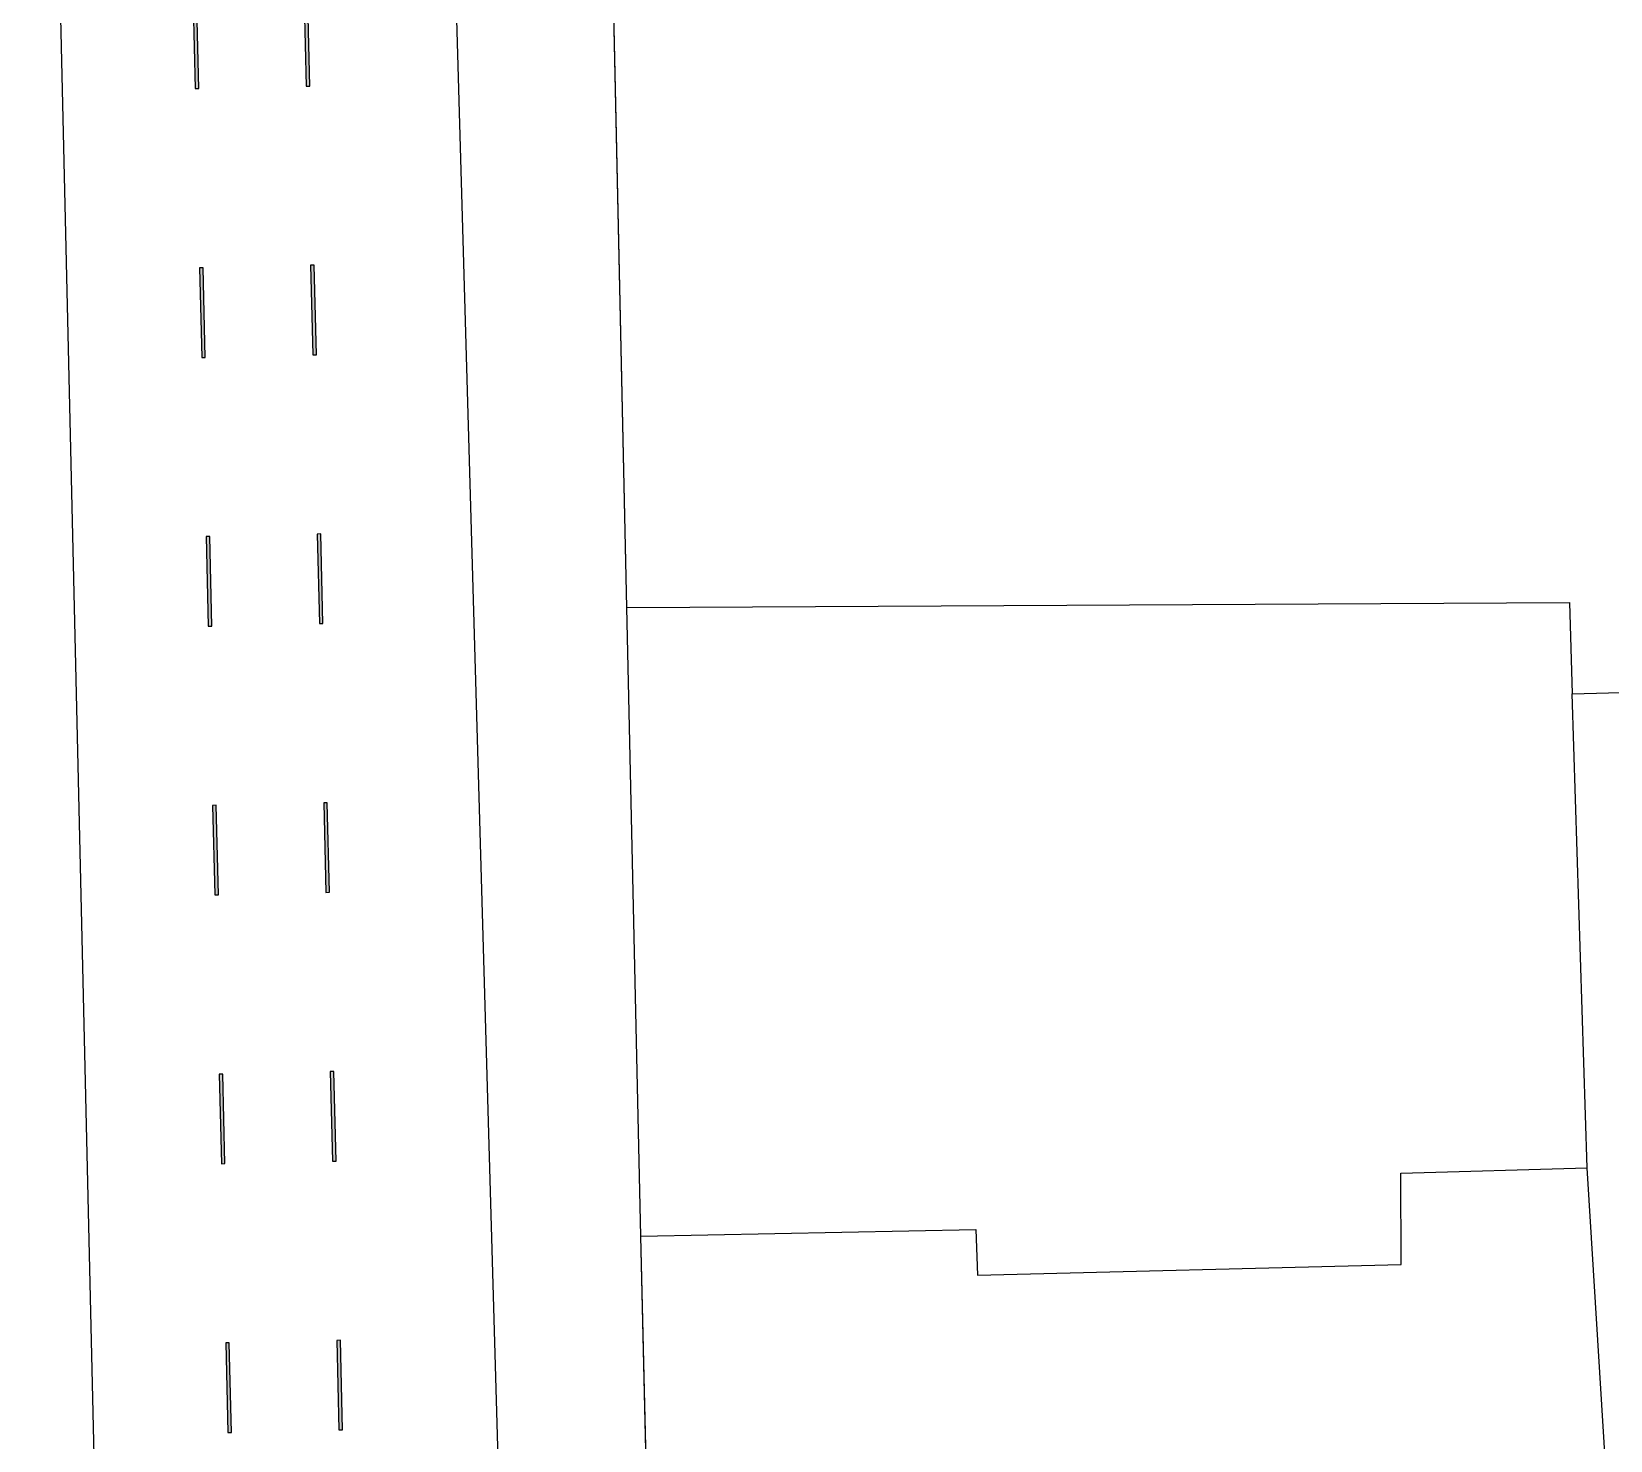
# Model space of a CAD drawing. Header units: metres. Extents: x 668617 to 675126, y 2286318 to 2293677.
# Drawn here: x 669920.67 to 669964.72, y 2287366.5 to 2287405.8 of the extents above; entities that cross this region are included whole.
import ezdxf

# ---------------------------------------------------------------- set-up
doc = ezdxf.new("R2010")
doc.units = ezdxf.units.M
doc.header["$MEASUREMENT"] = 0
for name, color, linetype in [('DMTG-PB-BANQUETAS', 251, 'Continuous'), ('DMTG-PB-LOTIFICACION', 253, 'Continuous'), ('DMTG-PB-MANZANAS', 251, 'Continuous'), ('DMTG-SH-LINEA DISCONTINUA', 252, 'Continuous')]:
    doc.layers.add(name, color=color, linetype=linetype)

# ---------------------------------------------------------------- blocks, each defined once
blk = doc.blocks.new('*U341')
for points in [[(-1.423293935240585, 64.9845875551525), (-1.479958459210881, 67.483945299115), (-1.579932768592292, 67.48167871816474), (-1.523268244624635, 64.98232097431864)], [(-1.253300363337613, 57.48651432361417), (-1.309964887307909, 59.98587206757667), (-1.40993919668932, 59.9836054866264), (-1.353274672721663, 57.4842477427803)], [(-1.083306791434641, 49.98844109207585), (-1.139971315404937, 52.48779883603834), (-1.239945624786348, 52.48553225508807), (-1.183281100818691, 49.98617451124197)], [(-0.913313219531669, 42.49036786053752), (-0.9699777435019652, 44.98972560450002), (-1.069952052883376, 44.98745902354975), (-1.013287528915719, 42.48810127970364)], [(-0.743319647628697, 34.99229462899918), (-0.7999841715989932, 37.49165237296168), (-0.8999584809804039, 37.48938579201141), (-0.8432939570127466, 34.99002804816531)], [(0.0499871549510492, 0.0011332913482612), (-0.6299905996933822, 29.99357914130696), (-0.7299649090747933, 29.99131256035671), (-0.0499871544330005, -0.001133289485616)]]:
    blk.add_hatch(color=252).paths.add_polyline_path(points)
for points in [[(-1.423293935240585, 64.9845875551525), (-1.479958459210881, 67.483945299115), (-1.579932768592292, 67.48167871816474), (-1.523268244624635, 64.98232097431864)], [(-1.253300363337613, 57.48651432361417), (-1.309964887307909, 59.98587206757667), (-1.40993919668932, 59.9836054866264), (-1.353274672721663, 57.4842477427803)], [(-1.083306791434641, 49.98844109207585), (-1.139971315404937, 52.48779883603834), (-1.239945624786348, 52.48553225508807), (-1.183281100818691, 49.98617451124197)], [(-0.913313219531669, 42.49036786053752), (-0.9699777435019652, 44.98972560450002), (-1.069952052883376, 44.98745902354975), (-1.013287528915719, 42.48810127970364)], [(-0.743319647628697, 34.99229462899918), (-0.7999841715989932, 37.49165237296168), (-0.8999584809804039, 37.48938579201141), (-0.8432939570127466, 34.99002804816531)], [(0.0499871549510492, 0.0011332913482612), (-0.6299905996933822, 29.99357914130696), (-0.7299649090747933, 29.99131256035671), (-0.0499871544330005, -0.001133289485616)]]:
    blk.add_lwpolyline(points, close=True)
blk = doc.blocks.new('*U340')
for points in [[(-1.423293935212785, 64.98458755515313), (-1.479958459183081, 67.48394529911563), (-1.579932768564491, 67.48167871816537), (-1.523268244596834, 64.98232097431926)], [(-1.253300363316763, 57.48651432361464), (-1.309964887287059, 59.98587206757714), (-1.40993919666847, 59.98360548662687), (-1.353274672700812, 57.48424774278077)], [(-1.083306791420741, 49.98844109207616), (-1.139971315391037, 52.48779883603866), (-1.239945624772448, 52.48553225508839), (-1.18328110080479, 49.98617451124228)], [(-0.9133132195247189, 42.49036786053767), (-0.9699777434950151, 44.98972560450017), (-1.069952052876426, 44.9874590235499), (-1.013287528908768, 42.4881012797038)], [(-0.743319647628697, 34.99229462899918), (-0.7999841715989932, 37.49165237296168), (-0.8999584809804039, 37.48938579201141), (-0.8432939570127466, 34.99002804816531)], [(0.0499871549510492, 0.0011332913482612), (-0.6299905996933822, 29.99357914130696), (-0.7299649090747933, 29.99131256035671), (-0.0499871544330005, -0.001133289485616)]]:
    blk.add_hatch(color=252).paths.add_polyline_path(points)
for points in [[(-1.423293935212785, 64.98458755515313), (-1.479958459183081, 67.48394529911563), (-1.579932768564491, 67.48167871816537), (-1.523268244596834, 64.98232097431926)], [(-1.253300363316763, 57.48651432361464), (-1.309964887287059, 59.98587206757714), (-1.40993919666847, 59.98360548662687), (-1.353274672700812, 57.48424774278077)], [(-1.083306791420741, 49.98844109207616), (-1.139971315391037, 52.48779883603866), (-1.239945624772448, 52.48553225508839), (-1.18328110080479, 49.98617451124228)], [(-0.9133132195247189, 42.49036786053767), (-0.9699777434950151, 44.98972560450017), (-1.069952052876426, 44.9874590235499), (-1.013287528908768, 42.4881012797038)], [(-0.743319647628697, 34.99229462899918), (-0.7999841715989932, 37.49165237296168), (-0.8999584809804039, 37.48938579201141), (-0.8432939570127466, 34.99002804816531)], [(0.0499871549510492, 0.0011332913482612), (-0.6299905996933822, 29.99357914130696), (-0.7299649090747933, 29.99131256035671), (-0.0499871544330005, -0.001133289485616)]]:
    blk.add_lwpolyline(points, close=True)

msp = doc.modelspace()

# ---------------------------------------------------------------- linework, layer by layer
at = {"layer": 'DMTG-PB-BANQUETAS'}
msp.add_lwpolyline([(669933.0387485742, 2287443.390174519), (669932.6657844016, 2287443.260923888), (669932.3243026799, 2287443.061438966), (669932.0273694848, 2287442.800623558), (669931.7860509465, 2287442.487396223), (669931.6094427744, 2287442.134690179), (669931.5046259701, 2287441.753453457), (669934.7440745682, 2287329.095315752, 0.4137408769241015)], format="xyb", dxfattribs=at)
msp.add_lwpolyline([(669920.1688418707, 2287342.652424508), (669920.7554314928, 2287343.001104326), (669921.2985168479, 2287343.417107087), (669921.7900317236, 2287343.891492085), (669922.2229467862, 2287344.420311098), (669922.5912105313, 2287344.996608603), (669922.8907492574, 2287345.610414396), (669921.0028237018, 2287427.051567894), (669920.8926909842, 2287427.71139877), (669920.7014202318, 2287428.352828032), (669920.4319301711, 2287428.964833839)], dxfattribs=at)
at = {"layer": 'DMTG-PB-LOTIFICACION'}
for p, q in [((669937.2786797934, 2287389.736311876), (669936.8439985315, 2287409.694647283)), ((669937.2786797934, 2287389.736311876), (669963.5783582306, 2287389.867894865)), ((669937.6730939763, 2287372.197827408), (669937.2786797934, 2287389.736311876)), ((669963.5783582306, 2287389.867894865), (669963.6591340741, 2287387.328214714)), ((669963.6591340741, 2287387.328214714), (669974.1681060853, 2287387.592803575)), ((669964.0752618345, 2287374.099861162), (669963.6591340741, 2287387.328214714)), ((669958.8758601877, 2287373.947800261), (669964.0752618345, 2287374.099861162)), ((669964.6335263622, 2287365.082148553), (669964.0752618345, 2287374.099861162)), ((669958.8866366609, 2287371.407823123), (669958.8758601877, 2287373.947800261)), ((669937.6730939763, 2287372.197827408), (669947.0224158444, 2287372.377495448)), ((669947.0224158444, 2287372.377495448), (669947.0678037214, 2287371.107676587)), ((669938.015586516, 2287357.469147941), (669937.6730939763, 2287372.197827408)), ((669947.0678037214, 2287371.107676587), (669958.8866366609, 2287371.407823123))]:
    msp.add_line(p, q, dxfattribs=at)
at = {"layer": 'DMTG-PB-MANZANAS'}
msp.add_lwpolyline([(669938.015586516, 2287357.469147941), (669937.6730939763, 2287372.197827408), (669937.2786797934, 2287389.736311876), (669936.8439985315, 2287409.694647283), (669936.1296796794, 2287441.351901562), (669967.3687749797, 2287439.274421163), (669972.4702140252, 2287438.946062112), (669997.247415823, 2287437.301169691), (669999.8659625981, 2287435.292261334), (670000.2361342553, 2287418.753683012), (670000.8955320186, 2287388.256206155), (670001.3887830966, 2287366.278101065)], dxfattribs=at)

# ---------------------------------------------------------------- block references
at = {"layer": 'DMTG-SH-LINEA DISCONTINUA', "rotation": 180.0955938222612}
for name, p in [('*U341', (669924.5577932406, 2287434.199417816)), ('*U340', (669927.6569750807, 2287434.270753199))]:
    msp.add_blockref(name, p, dxfattribs=at)

doc.saveas('drawing.dxf')
